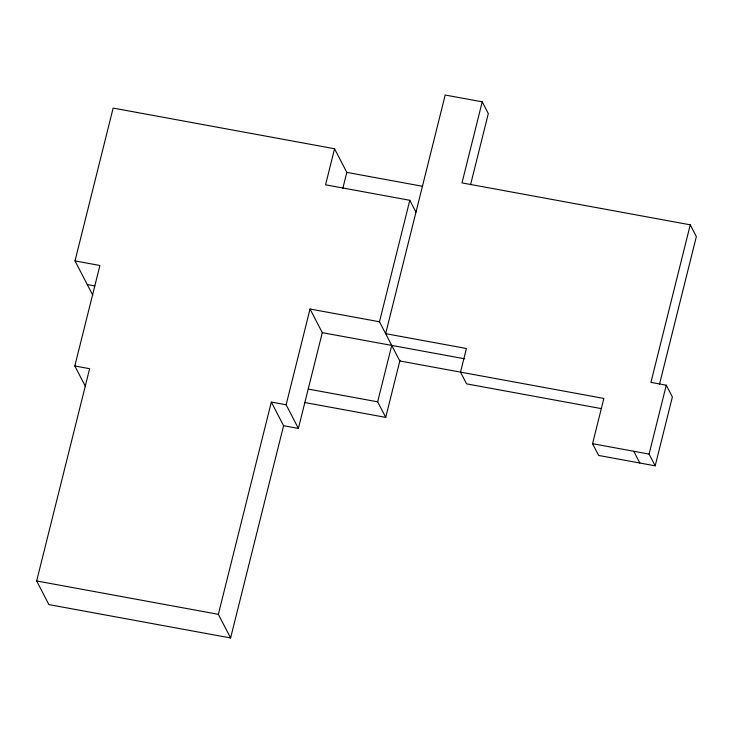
<?xml version="1.0" encoding="UTF-8"?>
<svg xmlns="http://www.w3.org/2000/svg" width="733" height="733" viewBox="0 0 733 733"><rect width="100%" height="100%" fill="white"/><g stroke="black" fill="none" stroke-linecap="round" stroke-linejoin="round"><path stroke-width="1.1" d="M92.807 295.252L75.004 260.911L113.148 108.081L334.56 148.744L346.81 172.383L342.797 188.454M85.55 386.658L74.821 365.978L99.908 265.483L75.004 260.911M283.589 425.708L298.386 428.429L286.136 404.79L271.329 402.069L283.589 425.708L230.602 637.967L48.9 604.597L36.65 580.957L89.628 368.69L74.821 365.978M230.602 637.967L218.352 614.327L271.329 402.069M334.56 148.744L325.553 184.817L409.811 200.292L415.932 212.112M286.136 404.79L310.041 309.014L379.483 321.778L399.806 360.975L603.855 398.431L592.557 443.694L598.65 455.45L655.183 465.831L672.372 396.956L666.279 385.201L650.931 382.388L690.257 224.829L461.982 182.902L482.222 101.832L445.206 95.033L385.65 333.662L466.408 348.496L460.507 372.107L466.6 383.863L600.987 408.547M298.386 428.429L322.291 332.663L310.041 309.014M379.483 321.778L409.811 200.292M304.864 402.536L385.732 417.389L377.66 401.831L391.743 345.417M385.732 417.389L399.98 360.288M470.577 184.661L488.315 113.588L482.222 101.832M659.517 384.156L696.35 236.585L690.257 224.829M655.183 465.831L649.081 454.075L666.279 385.201M346.81 172.383L422.08 186.209M87.264 284.551L94.841 285.943M322.291 332.663L464.649 358.804M308.208 389.067L377.66 401.831M592.557 443.694L649.081 454.075M36.65 580.957L218.352 614.327M633.743 451.262L639.836 463.018"/></g></svg>
